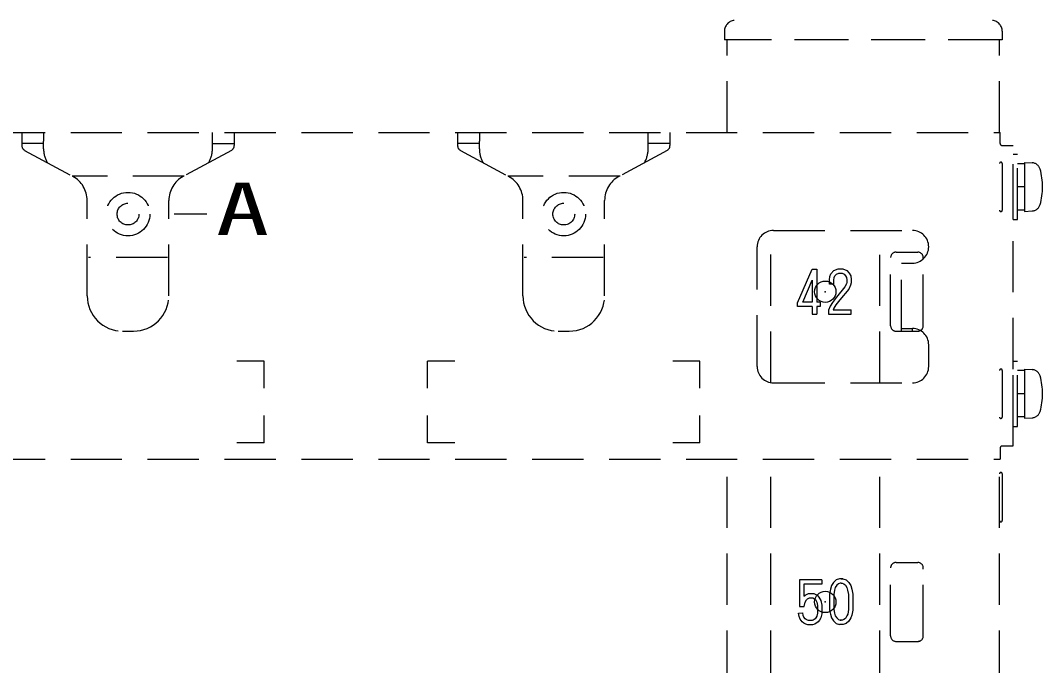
# Model space of a CAD drawing. Units: millimetres, scale not verified. Extents: x -62 to 62, y -116 to 117.
# Drawn here: x -14.98 to -5.6, y 71.26 to 77.18 of the extents above; entities that cross this region are included whole.
import ezdxf
from ezdxf.enums import TextEntityAlignment as Align

# ---------------------------------------------------------------- set-up
doc = ezdxf.new("R2010")
doc.units = ezdxf.units.MM
doc.header["$LTSCALE"] = 0.392256
doc.header["$PDMODE"] = 32
doc.header["$PDSIZE"] = 0.196
doc.linetypes.add('DASHED1', pattern=[1.8, 1.2, -0.6])
doc.layers.add('0-2_GAIKEI', color=1, linetype='Continuous')
doc.styles.add('ＭＳ ゴシック', font='')
doc.styles.get('ＭＳ ゴシック').set_extended_font_data('MS Gothic')

msp = doc.modelspace()

# ---------------------------------------------------------------- linework, layer by layer
at = {"layer": '0-2_GAIKEI', "linetype": 'DASHED1'}
for p, q in [((-8.5185, 77.0855), (-8.5185, 77.0055)), ((-5.9685, 77.0855), (-5.9685, 77.0055)), ((-5.9685, 77.0055), (-8.5185, 77.0055)), ((-8.4935, 76.1555), (-8.4935, 77.0055)), ((-5.9935, 77.0055), (-8.4935, 77.0055)), ((-5.9935, 76.1555), (-5.9935, 77.0055)), ((-46.9985, 76.1555), (-5.9885, 76.1555)), ((-14.9685, 76.1555), (-14.9685, 76.0356)), ((-14.9685, 76.1555), (-14.9685, 76.0356)), ((-14.7685, 76.1555), (-14.7685, 76.0755)), ((-13.2185, 76.0755), (-13.2185, 76.1555)), ((-13.0185, 76.1555), (-13.0185, 76.0353)), ((-10.9685, 76.1555), (-10.9685, 76.0356)), ((-10.9685, 76.1555), (-10.9685, 76.0353)), ((-10.7685, 76.1555), (-10.7685, 76.0755)), ((-9.2185, 76.0755), (-9.2185, 76.1555)), ((-9.0185, 76.1555), (-9.0185, 76.0353)), ((-5.9885, 76.0555), (-5.9885, 76.1555)), ((-14.7685, 76.0555), (-14.9685, 76.0555)), ((-14.7685, 76.0055), (-14.7685, 76.0755)), ((-13.2185, 76.0055), (-13.2185, 76.0755)), ((-13.2185, 76.0555), (-13.0185, 76.0555)), ((-10.7685, 76.0555), (-10.9685, 76.0555)), ((-10.7685, 76.0055), (-10.7685, 76.0755)), ((-9.2185, 76.0055), (-9.2185, 76.0755)), ((-9.0185, 76.0555), (-9.2185, 76.0555)), ((-5.9685, 76.0355), (-5.8685, 76.0355)), ((-5.8685, 73.2755), (-5.8685, 76.0355)), ((-14.9423, 75.9913), (-14.4994, 75.7514)), ((-13.0447, 75.9913), (-13.4876, 75.7514)), ((-10.9423, 75.9913), (-10.4994, 75.7514)), ((-9.0447, 75.9913), (-9.4876, 75.7514)), ((-5.8685, 75.3555), (-5.8685, 75.9555)), ((-5.8685, 75.9555), (-5.8285, 75.9555)), ((-5.8285, 75.3555), (-5.8285, 75.9555)), ((-5.9685, 75.8701), (-5.9685, 75.441)), ((-5.7635, 75.868), (-5.8285, 75.868)), ((-5.7635, 75.8805), (-5.6939, 75.8769)), ((-5.7635, 75.8805), (-5.7635, 75.4305)), ((-13.4772, 75.7555), (-14.507, 75.7555)), ((-9.4772, 75.7555), (-10.507, 75.7555)), ((-5.7635, 75.6555), (-5.8285, 75.6555)), ((-14.3685, 74.6555), (-14.3685, 75.5316)), ((-13.6185, 74.6555), (-13.6185, 75.5316)), ((-10.3685, 74.6555), (-10.3685, 75.5316)), ((-9.6185, 74.6555), (-9.6185, 75.5316)), ((-5.7635, 75.443), (-5.8285, 75.443)), ((-13.2685, 75.4055), (-13.5685, 75.4055)), ((-5.8685, 75.3555), (-5.8285, 75.3555)), ((-5.7635, 75.4305), (-5.6939, 75.4342)), ((-8.0935, 73.8576), (-8.0935, 75.2555)), ((-8.0685, 75.2555), (-6.7935, 75.2555)), ((-7.0935, 73.8555), (-7.0935, 75.2555)), ((-8.2185, 74.0055), (-8.2185, 75.1055)), ((-13.631, 75.0055), (-14.356, 75.0055)), ((-9.631, 75.0055), (-10.356, 75.0055)), ((-6.9935, 74.3805), (-6.9935, 75.0055)), ((-6.9935, 74.3805), (-6.9935, 75.0055)), ((-6.9435, 75.0555), (-6.7435, 75.0555)), ((-6.9435, 75.0555), (-6.7435, 75.0555)), ((-6.6935, 74.9937), (-6.6935, 75.0055)), ((-6.6935, 74.3805), (-6.6935, 75.0055)), ((-7.8471, 74.5891), (-7.7133, 74.8998)), ((-7.8471, 74.5891), (-7.7133, 74.8998)), ((-7.7133, 74.8998), (-7.6713, 74.8998)), ((-7.7133, 74.8998), (-7.6713, 74.8998)), ((-7.6713, 74.8998), (-7.6713, 74.5971)), ((-7.6713, 74.8998), (-7.6713, 74.5971)), ((-7.5409, 74.8578), (-7.5154, 74.8884)), ((-7.5409, 74.8578), (-7.5154, 74.8884)), ((-7.5154, 74.8884), (-7.475, 74.9036)), ((-7.5154, 74.8884), (-7.475, 74.9036)), ((-7.475, 74.9036), (-7.4312, 74.9036)), ((-7.475, 74.9036), (-7.4312, 74.9036)), ((-7.4312, 74.9036), (-7.3947, 74.8879)), ((-7.4312, 74.9036), (-7.3947, 74.8879)), ((-7.3947, 74.8879), (-7.3747, 74.8629)), ((-7.3947, 74.8879), (-7.3747, 74.8629)), ((-6.8935, 74.3305), (-6.8935, 74.9555)), ((-6.8935, 74.9555), (-6.7935, 74.9555)), ((-7.7991, 74.5971), (-7.7122, 74.7991)), ((-7.7991, 74.5971), (-7.7122, 74.7991)), ((-7.7122, 74.7991), (-7.7122, 74.5971)), ((-7.7122, 74.7991), (-7.7122, 74.5971)), ((-7.5555, 74.8008), (-7.551, 74.8326)), ((-7.5555, 74.8008), (-7.551, 74.8326)), ((-7.5555, 74.7633), (-7.5555, 74.8008)), ((-7.5555, 74.7633), (-7.5555, 74.8008)), ((-7.551, 74.8326), (-7.5409, 74.8578)), ((-7.551, 74.8326), (-7.5409, 74.8578)), ((-7.5154, 74.7979), (-7.512, 74.8222)), ((-7.5154, 74.7979), (-7.512, 74.8222)), ((-7.5154, 74.7633), (-7.5154, 74.7979)), ((-7.5154, 74.7633), (-7.5154, 74.7979)), ((-7.512, 74.8222), (-7.506, 74.8371)), ((-7.512, 74.8222), (-7.506, 74.8371)), ((-7.506, 74.8371), (-7.4914, 74.8546)), ((-7.506, 74.8371), (-7.4914, 74.8546)), ((-7.4914, 74.8546), (-7.4677, 74.8635)), ((-7.4914, 74.8546), (-7.4677, 74.8635)), ((-7.4677, 74.8635), (-7.4394, 74.8635)), ((-7.4677, 74.8635), (-7.4394, 74.8635)), ((-7.4394, 74.8635), (-7.4197, 74.8551)), ((-7.4394, 74.8635), (-7.4197, 74.8551)), ((-7.4197, 74.8551), (-7.4077, 74.84)), ((-7.4197, 74.8551), (-7.4077, 74.84)), ((-7.4077, 74.84), (-7.3984, 74.8246)), ((-7.4077, 74.84), (-7.3984, 74.8246)), ((-7.3984, 74.8246), (-7.3952, 74.8019)), ((-7.3984, 74.8246), (-7.3952, 74.8019)), ((-7.3952, 74.8019), (-7.3952, 74.7778)), ((-7.3952, 74.8019), (-7.3952, 74.7778)), ((-7.3747, 74.8629), (-7.3599, 74.8383)), ((-7.3747, 74.8629), (-7.3599, 74.8383)), ((-7.3599, 74.8383), (-7.3551, 74.8048)), ((-7.3599, 74.8383), (-7.3551, 74.8048)), ((-7.3551, 74.8048), (-7.3551, 74.7728)), ((-7.3551, 74.8048), (-7.3551, 74.7728)), ((-7.5154, 74.7633), (-7.5555, 74.7633)), ((-7.5154, 74.7633), (-7.5555, 74.7633)), ((-7.4121, 74.7382), (-7.4911, 74.6434)), ((-7.4121, 74.7382), (-7.4911, 74.6434)), ((-7.3783, 74.7162), (-7.4596, 74.6186)), ((-7.3783, 74.7162), (-7.4596, 74.6186)), ((-7.3981, 74.7663), (-7.4121, 74.7382)), ((-7.3981, 74.7663), (-7.4121, 74.7382)), ((-7.3952, 74.7778), (-7.3981, 74.7663)), ((-7.3952, 74.7778), (-7.3981, 74.7663)), ((-7.3603, 74.7523), (-7.3783, 74.7162)), ((-7.3603, 74.7523), (-7.3783, 74.7162)), ((-7.3551, 74.7728), (-7.3603, 74.7523)), ((-7.3551, 74.7728), (-7.3603, 74.7523)), ((-7.7122, 74.5971), (-7.7991, 74.5971)), ((-7.7122, 74.5971), (-7.7991, 74.5971)), ((-7.6385, 74.5971), (-7.6713, 74.5971)), ((-7.6385, 74.5971), (-7.6713, 74.5971)), ((-7.6385, 74.5971), (-7.6385, 74.5562)), ((-7.6385, 74.5971), (-7.6385, 74.5562)), ((-7.528, 74.5943), (-7.5495, 74.5598)), ((-7.528, 74.5943), (-7.5495, 74.5598)), ((-7.4911, 74.6434), (-7.528, 74.5943)), ((-7.4911, 74.6434), (-7.528, 74.5943)), ((-7.4596, 74.6186), (-7.4949, 74.5716)), ((-7.4596, 74.6186), (-7.4949, 74.5716)), ((-7.8471, 74.5562), (-7.8471, 74.5891)), ((-7.8471, 74.5562), (-7.8471, 74.5891)), ((-7.7122, 74.5562), (-7.8471, 74.5562)), ((-7.7122, 74.5562), (-7.8471, 74.5562)), ((-7.7122, 74.5562), (-7.7122, 74.4867)), ((-7.7122, 74.5562), (-7.7122, 74.4867)), ((-7.6713, 74.5562), (-7.6713, 74.4867)), ((-7.6385, 74.5562), (-7.6713, 74.5562)), ((-7.6713, 74.5562), (-7.6713, 74.4867)), ((-7.6385, 74.5562), (-7.6713, 74.5562)), ((-7.5495, 74.5598), (-7.5635, 74.5224)), ((-7.5495, 74.5598), (-7.5635, 74.5224)), ((-7.5134, 74.5419), (-7.5191, 74.5268)), ((-7.5134, 74.5419), (-7.5191, 74.5268)), ((-7.5191, 74.5268), (-7.3551, 74.5268)), ((-7.5191, 74.5268), (-7.3551, 74.5268)), ((-7.4949, 74.5716), (-7.5134, 74.5419)), ((-7.4949, 74.5716), (-7.5134, 74.5419)), ((-7.3551, 74.4867), (-7.3551, 74.5268)), ((-7.3551, 74.4867), (-7.3551, 74.5268)), ((-7.7122, 74.4867), (-7.6713, 74.4867)), ((-7.7122, 74.4867), (-7.6713, 74.4867)), ((-14.0435, 74.3305), (-13.9435, 74.3305)), ((-10.0435, 74.3305), (-9.9435, 74.3305)), ((-6.9435, 74.3305), (-6.7435, 74.3305)), ((-6.9435, 74.3305), (-6.7435, 74.3305)), ((-6.8935, 74.3555), (-6.7935, 74.3555)), ((-6.7935, 74.3305), (-6.7935, 74.3555)), ((-6.6435, 74.0055), (-6.6435, 74.2055)), ((-11.2435, 73.8055), (-11.2435, 74.0555)), ((-10.9935, 74.0555), (-11.2435, 74.0555)), ((-5.8685, 73.4555), (-5.8685, 74.0555)), ((-5.8685, 74.0555), (-5.8285, 74.0555)), ((-5.8285, 73.4555), (-5.8285, 74.0555)), ((-5.9685, 73.9701), (-5.9685, 73.541)), ((-5.7635, 73.968), (-5.8285, 73.968)), ((-5.7635, 73.9805), (-5.6939, 73.9769)), ((-5.7635, 73.9805), (-5.7635, 73.5305)), ((-8.0685, 73.8555), (-6.7935, 73.8555)), ((-5.7635, 73.7555), (-5.8285, 73.7555)), ((-12.7435, 73.3055), (-12.7435, 73.5555)), ((-11.2435, 73.3055), (-11.2435, 73.5555)), ((-8.7435, 73.3055), (-8.7435, 73.5555)), ((-5.7635, 73.543), (-5.8285, 73.543)), ((-5.7635, 73.5305), (-5.6939, 73.5342)), ((-5.8685, 73.4555), (-5.8285, 73.4555)), ((-12.7435, 73.3055), (-12.9935, 73.3055)), ((-10.9935, 73.3055), (-11.2435, 73.3055)), ((-8.7435, 73.3055), (-8.9935, 73.3055)), ((-5.9885, 73.2555), (-5.9885, 73.1555)), ((-5.9685, 73.2755), (-5.8685, 73.2755)), ((-46.9985, 73.1555), (-5.9885, 73.1555)), ((-8.4935, 64.7555), (-8.4935, 73.1555)), ((-8.0935, 64.7555), (-8.0935, 73.1555)), ((-7.0935, 64.7555), (-7.0935, 73.1555)), ((-5.9935, 64.7555), (-5.9935, 73.1555)), ((-5.9685, 73.0201), (-5.9685, 72.591)), ((-6.9935, 71.5305), (-6.9935, 72.1555)), ((-6.9435, 72.2055), (-6.7435, 72.2055)), ((-6.6935, 71.5305), (-6.6935, 72.1555)), ((-6.6935, 72.1437), (-6.6935, 72.1555)), ((-7.8306, 72.0464), (-7.8306, 71.8004)), ((-7.6243, 72.0464), (-7.8306, 72.0464)), ((-7.7909, 72.0067), (-7.7909, 71.8946)), ((-7.6243, 72.0067), (-7.7909, 72.0067)), ((-7.6243, 72.0464), (-7.6243, 72.0067)), ((-7.5373, 71.9926), (-7.5464, 71.9609)), ((-7.5186, 72.0206), (-7.5373, 71.9926)), ((-7.4941, 72.0452), (-7.5186, 72.0206)), ((-7.5009, 71.9757), (-7.5077, 71.9519)), ((-7.4878, 71.9953), (-7.5009, 71.9757)), ((-7.4628, 72.0556), (-7.4941, 72.0452)), ((-7.4726, 72.0105), (-7.4878, 71.9953)), ((-7.4563, 72.0159), (-7.4726, 72.0105)), ((-7.4325, 72.0556), (-7.4628, 72.0556)), ((-7.4477, 72.0159), (-7.4563, 72.0159)), ((-7.4477, 72.0556), (-7.4357, 72.0556)), ((-7.4477, 72.0159), (-7.439, 72.0159)), ((-7.439, 72.0159), (-7.4227, 72.0105)), ((-7.4325, 72.0556), (-7.4012, 72.0452)), ((-7.4227, 72.0105), (-7.4075, 71.9953)), ((-7.4075, 71.9953), (-7.3945, 71.9757)), ((-7.4012, 72.0452), (-7.3767, 72.0206)), ((-7.3945, 71.9757), (-7.3876, 71.9519)), ((-7.3767, 72.0206), (-7.358, 71.9926)), ((-7.358, 71.9926), (-7.3489, 71.9609)), ((-7.7909, 71.8946), (-7.7776, 71.9046)), ((-7.7776, 71.9046), (-7.748, 71.9194)), ((-7.7669, 71.8631), (-7.7567, 71.8707)), ((-7.7567, 71.8707), (-7.7386, 71.8798)), ((-7.748, 71.9194), (-7.699, 71.9194)), ((-7.7386, 71.8798), (-7.7083, 71.8798)), ((-7.7083, 71.8798), (-7.6916, 71.8714)), ((-7.699, 71.9194), (-7.6681, 71.904)), ((-7.6916, 71.8714), (-7.6838, 71.8636)), ((-7.6681, 71.904), (-7.652, 71.8879)), ((-7.652, 71.8879), (-7.6333, 71.8552)), ((-7.5464, 71.9609), (-7.5548, 71.9145)), ((-7.5548, 71.9145), (-7.5548, 71.7677)), ((-7.5077, 71.9519), (-7.5151, 71.911)), ((-7.5151, 71.911), (-7.5151, 71.7721)), ((-7.3876, 71.9519), (-7.3802, 71.911)), ((-7.3802, 71.911), (-7.3802, 71.7717)), ((-7.3489, 71.9609), (-7.3405, 71.9145)), ((-7.3405, 71.9145), (-7.3405, 71.7681)), ((-7.8306, 71.8004), (-7.7879, 71.8004)), ((-7.7879, 71.8004), (-7.7762, 71.8414)), ((-7.7762, 71.8414), (-7.7669, 71.8631)), ((-7.6838, 71.8636), (-7.6708, 71.8408)), ((-7.6708, 71.8408), (-7.664, 71.8101)), ((-7.664, 71.8101), (-7.664, 71.7394)), ((-7.6333, 71.8552), (-7.6243, 71.8145)), ((-7.6243, 71.8145), (-7.6243, 71.7345)), ((-7.8384, 71.7381), (-7.7991, 71.7437)), ((-7.8341, 71.7079), (-7.8384, 71.7381)), ((-7.8241, 71.6832), (-7.8341, 71.7079)), ((-7.8045, 71.6586), (-7.8241, 71.6832)), ((-7.7954, 71.7183), (-7.7991, 71.7437)), ((-7.7895, 71.7034), (-7.7954, 71.7183)), ((-7.7774, 71.6882), (-7.7895, 71.7034)), ((-7.7691, 71.6827), (-7.7774, 71.6882)), ((-7.7556, 71.6759), (-7.7691, 71.6827)), ((-7.6862, 71.6877), (-7.7039, 71.676)), ((-7.6807, 71.6959), (-7.6862, 71.6877)), ((-7.6706, 71.7128), (-7.6807, 71.6959)), ((-7.664, 71.7394), (-7.6706, 71.7128)), ((-7.6335, 71.6975), (-7.6472, 71.6747)), ((-7.6243, 71.7345), (-7.6335, 71.6975)), ((-7.5548, 71.7677), (-7.5463, 71.7293)), ((-7.5463, 71.7293), (-7.5373, 71.698)), ((-7.5373, 71.698), (-7.5186, 71.67)), ((-7.5151, 71.7721), (-7.5078, 71.7391)), ((-7.5078, 71.7391), (-7.5009, 71.7148)), ((-7.5009, 71.7148), (-7.4878, 71.6952)), ((-7.4878, 71.6952), (-7.4726, 71.6801)), ((-7.4074, 71.6918), (-7.422, 71.6801)), ((-7.3941, 71.715), (-7.4074, 71.6918)), ((-7.3875, 71.7318), (-7.3941, 71.715)), ((-7.3802, 71.7717), (-7.3875, 71.7318)), ((-7.3583, 71.6978), (-7.3767, 71.6655)), ((-7.3491, 71.7207), (-7.3583, 71.6978)), ((-7.3405, 71.7681), (-7.3491, 71.7207)), ((-7.789, 71.6483), (-7.8045, 71.6586)), ((-7.7708, 71.6392), (-7.789, 71.6483)), ((-7.7545, 71.6337), (-7.7708, 71.6392)), ((-7.748, 71.6734), (-7.7556, 71.6759)), ((-7.7091, 71.6337), (-7.7545, 71.6337)), ((-7.714, 71.6734), (-7.748, 71.6734)), ((-7.7039, 71.676), (-7.714, 71.6734)), ((-7.6876, 71.6391), (-7.7091, 71.6337)), ((-7.6576, 71.6591), (-7.6876, 71.6391)), ((-7.6472, 71.6747), (-7.6576, 71.6591)), ((-7.5186, 71.67), (-7.4941, 71.6454)), ((-7.4941, 71.6454), (-7.4628, 71.635)), ((-7.428, 71.635), (-7.4628, 71.635)), ((-7.4356, 71.6747), (-7.4563, 71.6747)), ((-7.422, 71.6801), (-7.4356, 71.6747)), ((-7.4018, 71.6454), (-7.428, 71.635)), ((-7.3767, 71.6655), (-7.4018, 71.6454)), ((-6.9435, 71.4805), (-6.7435, 71.4805))]:
    msp.add_line(p, q, dxfattribs=at)
for points in [[(-7.5635, 74.5224), (-7.5635, 74.4867), (-7.3551, 74.4867)], [(-7.5635, 74.5224), (-7.5635, 74.4867), (-7.3551, 74.4867)], [(-12.7435, 73.8055), (-12.7435, 74.0555), (-12.9935, 74.0555)], [(-8.7435, 73.8055), (-8.7435, 74.0555), (-8.9935, 74.0555)], [(-7.4726, 71.6801), (-7.4563, 71.6747), (-7.4477, 71.6747)]]:
    msp.add_lwpolyline(points, dxfattribs=at)
for centre, radius in [((-13.9935, 75.4055), 0.2), ((-9.9935, 75.4055), 0.2), ((-13.9935, 75.4055), 0.1), ((-9.9935, 75.4055), 0.1)]:
    msp.add_circle(centre, radius, dxfattribs=at)
for centre, radius, start, end in [((-8.4185, 77.0855), 0.1, 96.81632, 180), ((-6.0685, 77.0855), 0.1, 0, 83.18368), ((-14.9185, 76.0353), 0.05, 180, 241.55707), ((-14.5185, 76.0055), 0.25, 180, 210.57291), ((-13.4685, 76.0055), 0.25, 329.42709, 0), ((-13.0685, 76.0353), 0.05, 298.44293, 0), ((-10.9185, 76.0353), 0.05, 180, 241.55707), ((-10.5185, 76.0055), 0.25, 180, 210.57291), ((-9.4685, 76.0055), 0.25, 329.42709, 0), ((-9.0685, 76.0353), 0.05, 298.44293, 0), ((-5.9685, 76.0555), 0.02, 180, 270), ((-5.981, 75.8701), 0.0125, 0, 180), ((-5.6981, 75.797), 0.08, 15.78599, 87), ((-6.1985, 75.6555), 0.6, 344.21401, 15.78599), ((-14.6185, 75.5316), 0.25, 0, 61.55707), ((-13.3685, 75.5316), 0.25, 118.44293, 180), ((-10.6185, 75.5316), 0.25, 0, 61.55707), ((-9.3685, 75.5316), 0.25, 118.44293, 180), ((-5.981, 75.441), 0.0125, 180, 0), ((-5.6981, 75.5141), 0.08, 273, 344.21401), ((-8.0685, 75.1055), 0.15, 90, 180), ((-6.7935, 75.1055), 0.15, 270, 90), ((-6.9435, 75.0055), 0.05, 90, 180), ((-6.9435, 75.0055), 0.05, 90, 180), ((-6.7435, 75.0055), 0.05, 0, 90), ((-6.7435, 75.0055), 0.05, 0, 90), ((-14.0435, 74.6555), 0.325, 180, 270), ((-13.9435, 74.6555), 0.325, 270, 0), ((-10.0435, 74.6555), 0.325, 180, 270), ((-9.9435, 74.6555), 0.325, 270, 0), ((-6.9435, 74.3805), 0.05, 180, 270), ((-6.9435, 74.3805), 0.05, 180, 270), ((-6.7935, 74.2055), 0.15, 0, 90), ((-6.7435, 74.3805), 0.05, 270, 0), ((-6.7435, 74.3805), 0.05, 270, 297.90568), ((-8.0685, 74.0055), 0.15, 180, 270), ((-6.7935, 74.0055), 0.15, 270, 0), ((-5.981, 73.9701), 0.0125, 0, 180), ((-5.6981, 73.897), 0.08, 15.78599, 87), ((-6.1985, 73.7555), 0.6, 344.21401, 15.78599), ((-5.6981, 73.6141), 0.08, 273, 344.21401), ((-5.981, 73.541), 0.0125, 180, 0), ((-5.9685, 73.2555), 0.02, 90, 180), ((-5.981, 73.0201), 0.0125, 0, 180), ((-5.981, 72.591), 0.0125, 180, 0), ((-6.9435, 72.1555), 0.05, 90, 180), ((-6.7435, 72.1555), 0.05, 0, 90), ((-6.9435, 71.5305), 0.05, 180, 270), ((-6.7435, 71.5305), 0.05, 270, 0), ((-6.7435, 71.5305), 0.05, 270, 297.90568)]:
    msp.add_arc(centre, radius, start, end, dxfattribs=at)
at = {"layer": '0-2_GAIKEI'}
for p in [(-7.5935, 74.693), (-7.5935, 71.843)]:
    msp.add_point(p, dxfattribs=at)

# ---------------------------------------------------------------- texts
at = {"layer": '0-2_GAIKEI', "style": 'ＭＳ ゴシック', "width": 1.5}
msp.add_text('A', height=0.4803, dxfattribs=at).set_placement((-13.1876, 75.0707), align=Align.BOTTOM_LEFT)

doc.saveas('drawing.dxf')
